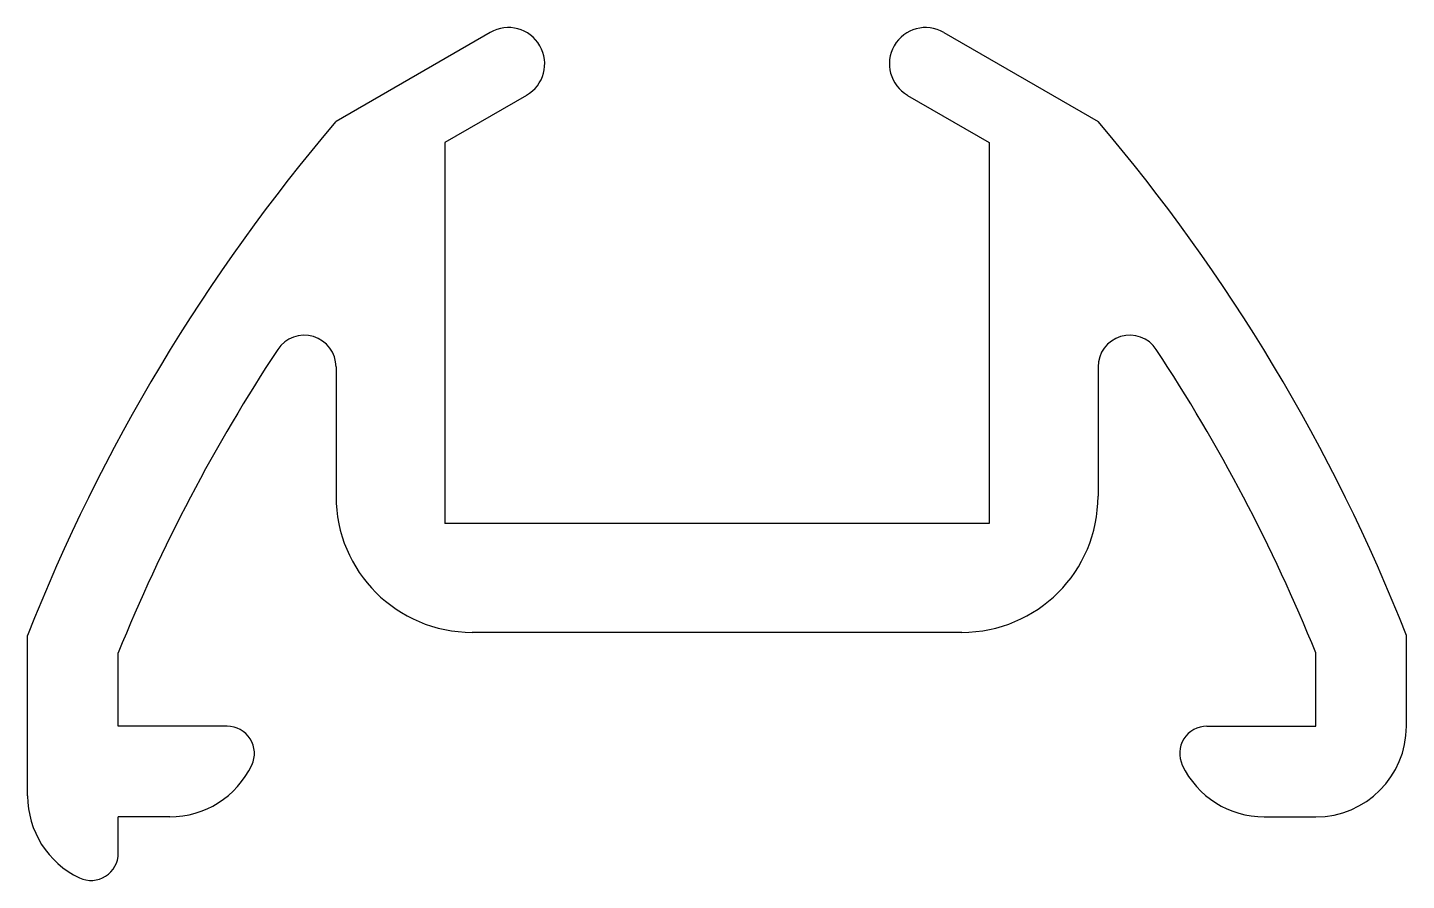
# Model space of a CAD drawing. Extents: x 2024.4 to 2039.6, y 1597.1 to 1606.5.
import ezdxf

# ---------------------------------------------------------------- set-up
doc = ezdxf.new("R2010")
doc.units = 0
doc.layers.get('0').update_dxf_attribs({"linetype": 'CONTINUOUS'})

msp = doc.modelspace()

# ---------------------------------------------------------------- linework, layer by layer
for p, q in [((2029.469, 1606.49), (2027.769, 1605.509)), ((2034.469, 1606.49), (2036.169, 1605.509)), ((2029.869, 1605.797), (2028.969, 1605.278)), ((2034.069, 1605.797), (2034.969, 1605.278)), ((2028.969, 1605.278), (2028.969, 1601.078)), ((2034.969, 1605.278), (2034.969, 1601.078)), ((2027.769, 1602.803), (2027.769, 1601.378)), ((2036.169, 1602.803), (2036.169, 1601.378)), ((2034.969, 1601.078), (2028.969, 1601.078)), ((2024.369, 1598.076), (2024.369, 1599.844)), ((2034.669, 1599.878), (2029.269, 1599.878)), ((2039.569, 1598.844), (2039.569, 1599.844)), ((2025.369, 1598.844), (2025.369, 1599.652)), ((2038.569, 1598.844), (2038.569, 1599.652)), ((2026.569, 1598.844), (2025.369, 1598.844)), ((2037.369, 1598.844), (2038.569, 1598.844)), ((2025.369, 1597.444), (2025.369, 1597.844)), ((2025.936, 1597.844), (2025.369, 1597.844)), ((2038.001, 1597.844), (2038.569, 1597.844))]:
    msp.add_line(p, q)
for centre, radius, start, end in [((2029.669, 1606.144), 0.4, 300, 120), ((2034.269, 1606.144), 0.4, 60, 240), ((2042.981, 1592.525), 20, 139.5212, 158.5357), ((2020.956, 1592.525), 20, 21.4643, 40.4788), ((2027.419, 1602.803), 0.35, 0, 146.561), ((2036.519, 1602.803), 0.35, 33.439, 180), ((2042.981, 1592.525), 19, 146.561, 157.9712), ((2020.956, 1592.525), 19, 22.0288, 33.439), ((2029.269, 1601.378), 1.5, 180, 270), ((2034.669, 1601.378), 1.5, 270, 0), ((2026.569, 1598.544), 0.3, 334.6231, 90), ((2037.369, 1598.544), 0.3, 90, 205.3769), ((2038.569, 1598.844), 1, 270, 0), ((2025.936, 1598.844), 1, 270, 334.6231), ((2038.001, 1598.844), 1, 205.3769, 270), ((2025.369, 1598.076), 1, 180, 244.6231), ((2025.069, 1597.444), 0.3, 244.6231, 360)]:
    msp.add_arc(centre, radius, start, end)

doc.saveas('drawing.dxf')
